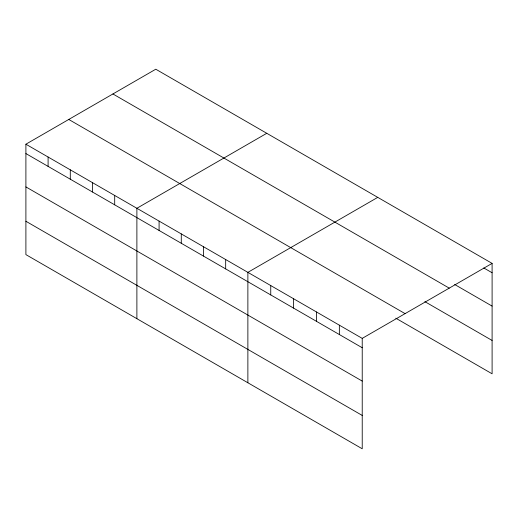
<?xml version="1.0" encoding="UTF-8"?>
<svg xmlns="http://www.w3.org/2000/svg" width="518" height="518" viewBox="0 0 518 518"><rect width="100%" height="100%" fill="white"/><g stroke="black" fill="none" stroke-linecap="round" stroke-linejoin="round"><path stroke-width="0.78" d="M25.9 144.205L362.224 338.377L362.224 448.782L25.9 254.61L25.9 144.205L155.776 69.218L492.1 263.39L492.1 373.795L395.771 318.181M266.764 133.294L136.888 208.281L136.888 318.687M377.751 197.371L247.876 272.358L247.876 382.763M362.224 338.377L492.1 263.39M483.786 267.955L492.1 272.753M454.675 284.492L492.1 306.099M112.918 93.965L449.242 288.137M424.877 301.644L492.1 340.455M68.758 119.457L405.082 313.63M25.9 153.568L362.224 347.74M25.9 186.907L362.224 381.086M25.9 221.264L362.224 415.436M339.355 325.174L339.355 334.537M316.485 311.972L316.485 321.328M293.615 298.763L293.615 308.126M270.746 285.56L270.746 294.923M225.673 259.544L225.673 268.907M203.477 246.723L203.477 256.086M181.281 233.909L181.281 243.272M159.084 221.095L159.084 230.458M114.692 195.467L114.692 204.83M92.489 182.647L92.489 192.01M70.293 169.833L70.293 179.196M48.096 157.019L48.096 166.382"/></g></svg>
